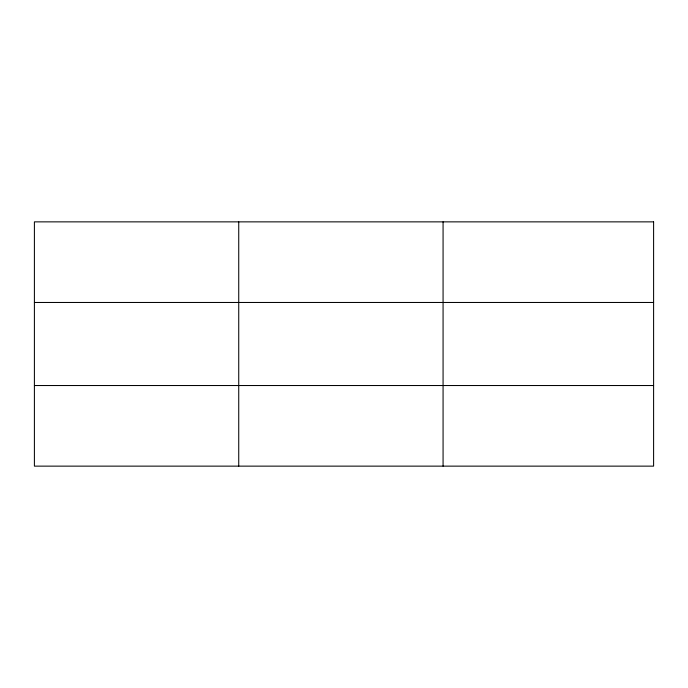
<?xml version="1.0" encoding="UTF-8"?>
<svg xmlns="http://www.w3.org/2000/svg" width="688" height="688" viewBox="0 0 688 688"><rect width="100%" height="100%" fill="white"/><g stroke="black" fill="none" stroke-linecap="round" stroke-linejoin="round"><path stroke-width="1.03" d="M238.736 466.137L238.736 221.863M443.072 466.137L443.072 221.863M34.4 302.471L653.6 302.471M34.4 385.529L653.6 385.529M653.6 221.863L653.6 466.137L34.4 466.137L34.4 221.863L653.6 221.863"/></g></svg>
